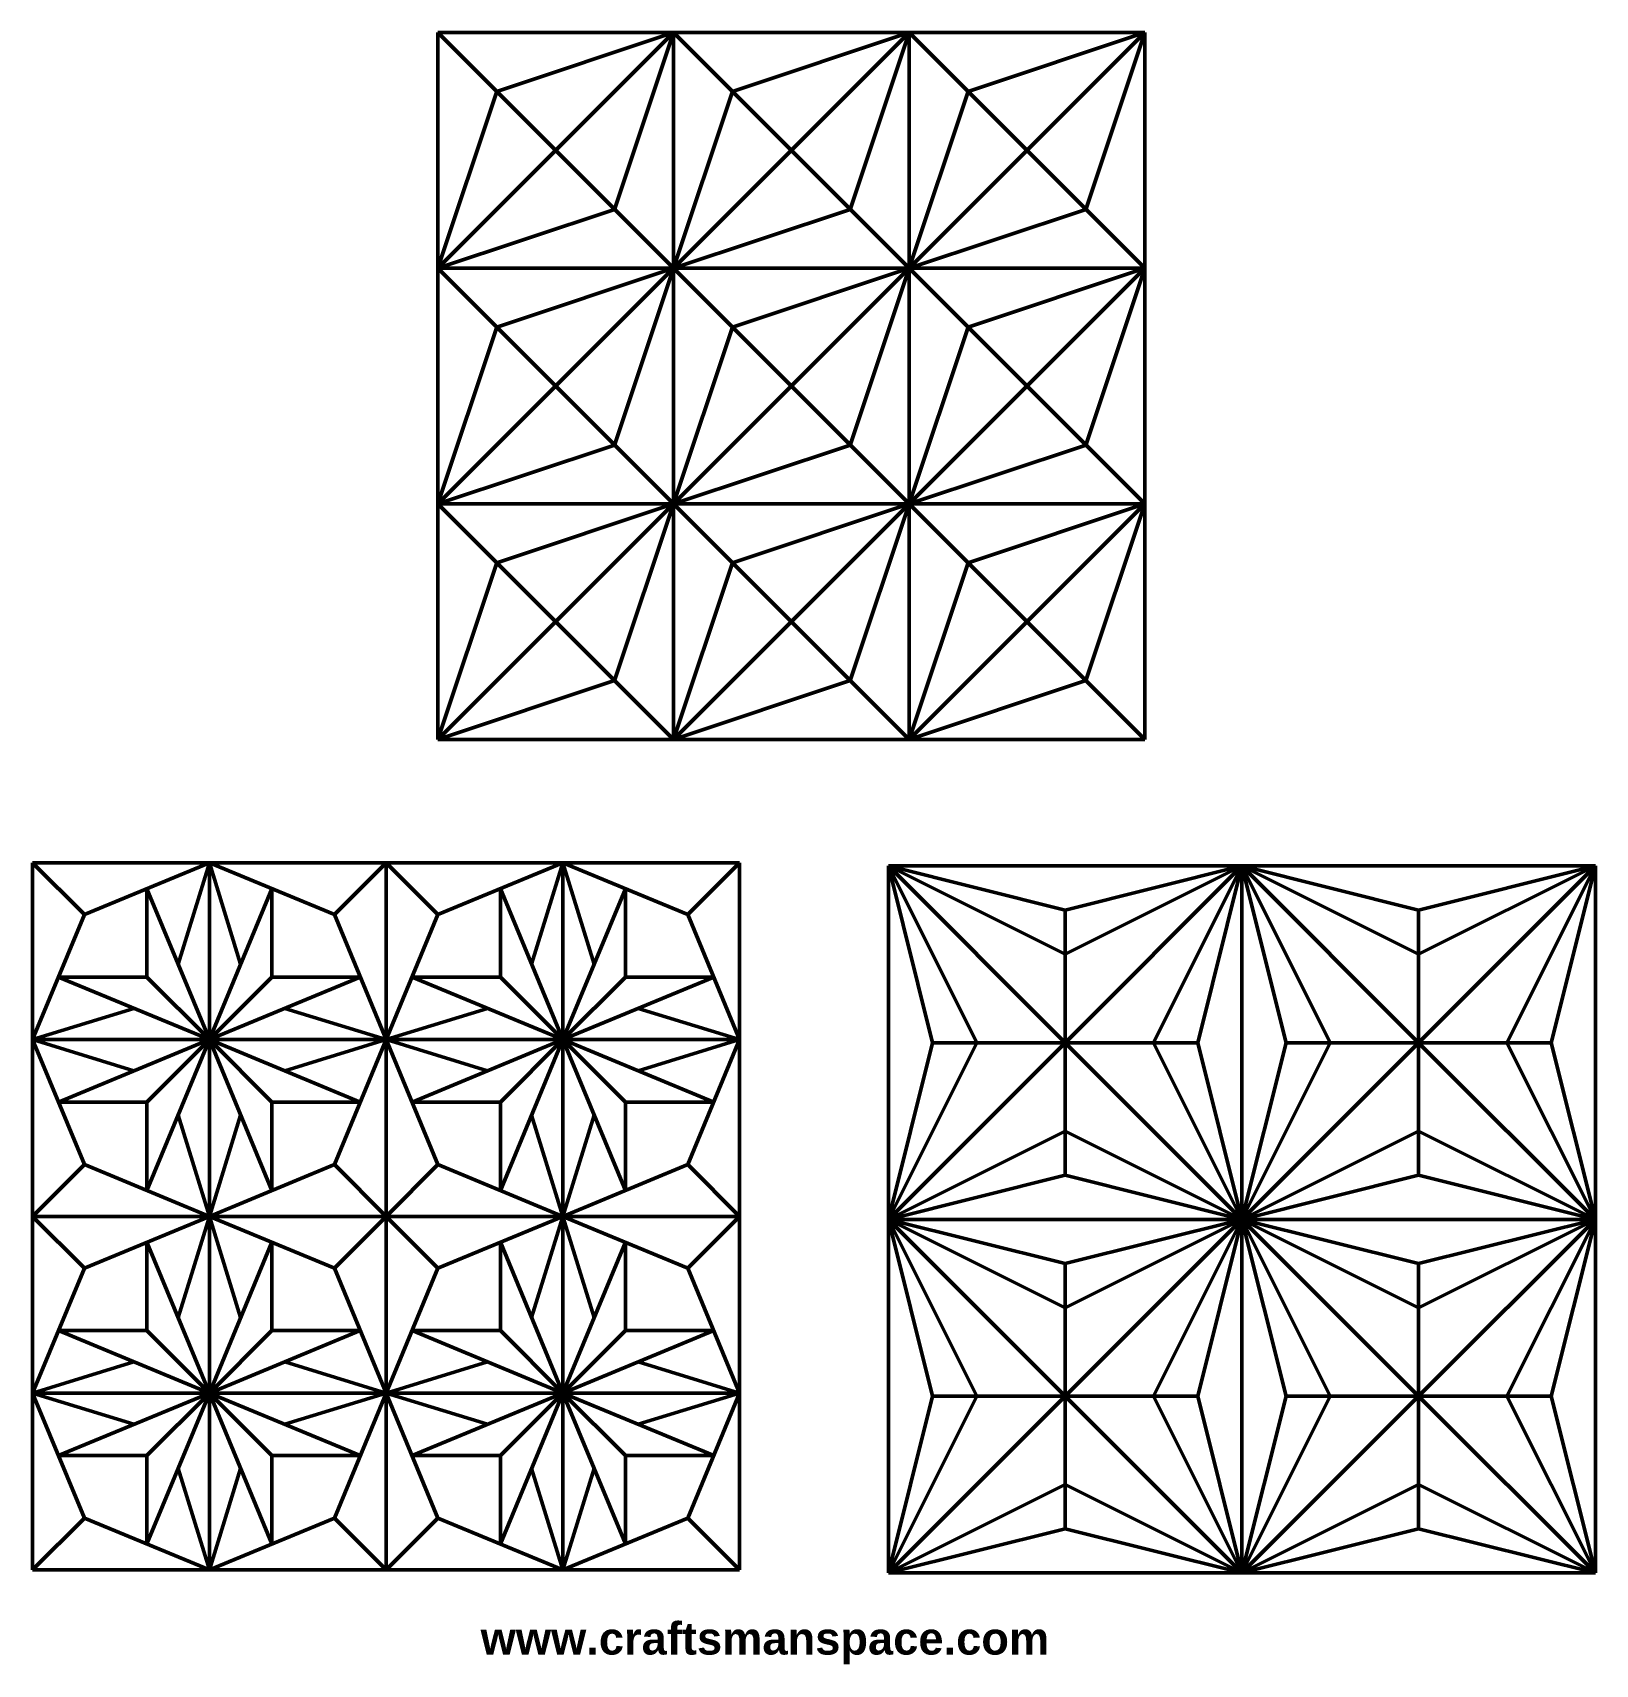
# Model space of a CAD drawing. Header units: millimetres. Extents: x -95 to 98, y -60 to 142.
import ezdxf

# ---------------------------------------------------------------- set-up
doc = ezdxf.new("R2010")
doc.units = ezdxf.units.MM
doc.header["$MEASUREMENT"] = 0
doc.layers.add('Default', color=7, linetype='Continuous')

msp = doc.modelspace()

# ---------------------------------------------------------------- linework, layer by layer
at = {"layer": 'Default', "lineweight": 50}
for points in [[(-44.6664, 54.5017), (-44.6664, 54.5017), (-44.6664, 141.7649), (-44.6664, 141.7649)], [(-44.6664, 141.7649), (-44.6664, 141.7649), (42.5969, 141.7649), (42.5969, 141.7649)], [(-44.6664, 54.5017), (-44.6664, 54.5017), (42.5969, 141.7649), (42.5969, 141.7649)], [(-44.6664, 141.7649), (-44.6664, 141.7649), (-30.1225, 127.2211), (-30.1225, 127.2211)], [(-15.5786, 141.7649), (-15.5786, 141.7649), (-44.6664, 112.6772), (-44.6664, 112.6772)], [(13.5092, 141.7649), (13.5092, 141.7649), (-44.6664, 83.5894), (-44.6664, 83.5894)], [(-15.5786, 141.7649), (-15.5786, 141.7649), (-37.3944, 134.493), (-37.3944, 134.493)], [(-15.5786, 141.7649), (-15.5786, 141.7649), (-22.8505, 119.9491), (-22.8505, 119.9491)], [(-15.5786, 141.7649), (-15.5786, 141.7649), (-15.5786, 54.5017), (-15.5786, 54.5017)], [(42.5969, 83.5894), (42.5969, 83.5894), (-15.5786, 141.7649), (-15.5786, 141.7649)], [(13.5092, 141.7649), (13.5092, 141.7649), (-8.3067, 134.493), (-8.3067, 134.493)], [(13.5092, 141.7649), (13.5092, 141.7649), (6.2372, 119.9491), (6.2372, 119.9491)], [(13.5092, 141.7649), (13.5092, 141.7649), (13.5092, 54.5017), (13.5092, 54.5017)], [(13.5092, 141.7649), (13.5092, 141.7649), (42.5969, 112.6772), (42.5969, 112.6772)], [(42.5969, 141.7649), (42.5969, 141.7649), (20.7811, 134.493), (20.7811, 134.493)], [(42.5969, 141.7649), (42.5969, 141.7649), (35.325, 119.9491), (35.325, 119.9491)], [(42.5969, 141.7649), (42.5969, 141.7649), (42.5969, 54.5017), (42.5969, 54.5017)], [(-37.3944, 134.493), (-37.3944, 134.493), (-44.6664, 112.6772), (-44.6664, 112.6772)], [(-8.3067, 134.493), (-8.3067, 134.493), (-15.5786, 112.6772), (-15.5786, 112.6772)], [(20.7811, 134.493), (20.7811, 134.493), (13.5092, 112.6772), (13.5092, 112.6772)], [(-30.1225, 127.2211), (-30.1225, 127.2211), (42.5969, 54.5017), (42.5969, 54.5017)], [(-22.8505, 119.9491), (-22.8505, 119.9491), (-44.6664, 112.6772), (-44.6664, 112.6772)], [(6.2372, 119.9491), (6.2372, 119.9491), (-15.5786, 112.6772), (-15.5786, 112.6772)], [(35.325, 119.9491), (35.325, 119.9491), (13.5092, 112.6772), (13.5092, 112.6772)], [(-44.6664, 112.6772), (-44.6664, 112.6772), (42.5969, 112.6772), (42.5969, 112.6772)], [(-44.6664, 112.6772), (-44.6664, 112.6772), (13.5092, 54.5017), (13.5092, 54.5017)], [(-15.5786, 112.6772), (-15.5786, 112.6772), (-37.3944, 105.4052), (-37.3944, 105.4052)], [(-15.5786, 112.6772), (-15.5786, 112.6772), (-22.8505, 90.8614), (-22.8505, 90.8614)], [(42.5969, 112.6772), (42.5969, 112.6772), (-15.5786, 54.5017), (-15.5786, 54.5017)], [(13.5092, 112.6772), (13.5092, 112.6772), (-8.3067, 105.4052), (-8.3067, 105.4052)], [(13.5092, 112.6772), (13.5092, 112.6772), (6.2372, 90.8614), (6.2372, 90.8614)], [(42.5969, 112.6772), (42.5969, 112.6772), (20.7811, 105.4052), (20.7811, 105.4052)], [(42.5969, 112.6772), (42.5969, 112.6772), (35.325, 90.8614), (35.325, 90.8614)], [(-37.3944, 105.4052), (-37.3944, 105.4052), (-44.6664, 83.5894), (-44.6664, 83.5894)], [(-8.3067, 105.4052), (-8.3067, 105.4052), (-15.5786, 83.5894), (-15.5786, 83.5894)], [(20.7811, 105.4052), (20.7811, 105.4052), (13.5092, 83.5894), (13.5092, 83.5894)], [(-22.8505, 90.8614), (-22.8505, 90.8614), (-44.6664, 83.5894), (-44.6664, 83.5894)], [(6.2372, 90.8614), (6.2372, 90.8614), (-15.5786, 83.5894), (-15.5786, 83.5894)], [(35.325, 90.8614), (35.325, 90.8614), (13.5092, 83.5894), (13.5092, 83.5894)], [(-44.6664, 83.5894), (-44.6664, 83.5894), (42.5969, 83.5894), (42.5969, 83.5894)], [(-15.5786, 54.5017), (-15.5786, 54.5017), (-44.6664, 83.5894), (-44.6664, 83.5894)], [(-15.5786, 83.5894), (-15.5786, 83.5894), (-37.3944, 76.3175), (-37.3944, 76.3175)], [(-15.5786, 83.5894), (-15.5786, 83.5894), (-22.8505, 61.7736), (-22.8505, 61.7736)], [(13.5092, 83.5894), (13.5092, 83.5894), (-8.3067, 76.3175), (-8.3067, 76.3175)], [(13.5092, 83.5894), (13.5092, 83.5894), (6.2372, 61.7736), (6.2372, 61.7736)], [(13.5092, 54.5017), (13.5092, 54.5017), (42.5969, 83.5894), (42.5969, 83.5894)], [(42.5969, 83.5894), (42.5969, 83.5894), (20.7811, 76.3175), (20.7811, 76.3175)], [(42.5969, 83.5894), (42.5969, 83.5894), (35.325, 61.7736), (35.325, 61.7736)], [(-37.3944, 76.3175), (-37.3944, 76.3175), (-44.6664, 54.5017), (-44.6664, 54.5017)], [(-8.3067, 76.3175), (-8.3067, 76.3175), (-15.5786, 54.5017), (-15.5786, 54.5017)], [(20.7811, 76.3175), (20.7811, 76.3175), (13.5092, 54.5017), (13.5092, 54.5017)], [(-22.8505, 61.7736), (-22.8505, 61.7736), (-44.6664, 54.5017), (-44.6664, 54.5017)], [(6.2372, 61.7736), (6.2372, 61.7736), (-15.5786, 54.5017), (-15.5786, 54.5017)], [(35.325, 61.7736), (35.325, 61.7736), (13.5092, 54.5017), (13.5092, 54.5017)], [(42.5969, 54.5017), (42.5969, 54.5017), (-44.6664, 54.5017), (-44.6664, 54.5017)], [(42.5969, 54.5017), (42.5969, 54.5017), (-44.6664, 54.5017), (-44.6664, 54.5017)], [(-72.8768, 39.281), (-72.8768, 39.281), (-94.6926, 39.281), (-94.6926, 39.281)], [(-94.6926, 17.4651), (-94.6926, 17.4651), (-94.6926, 39.281), (-94.6926, 39.281)], [(-88.3029, 32.8913), (-88.3029, 32.8913), (-94.6926, 39.281), (-94.6926, 39.281)], [(-72.8768, 39.281), (-72.8768, 39.281), (-88.3029, 32.8913), (-88.3029, 32.8913)], [(-72.8768, 39.281), (-72.8768, 39.281), (-76.7333, 26.7757), (-76.7333, 26.7757)], [(-72.8768, 39.281), (-72.8768, 39.281), (-51.061, 39.281), (-51.061, 39.281)], [(-72.8768, 17.4651), (-72.8768, 17.4651), (-72.8768, 39.281), (-72.8768, 39.281)], [(-72.8768, 39.281), (-72.8768, 39.281), (-69.0202, 26.7757), (-69.0202, 26.7757)], [(-72.8768, 39.281), (-72.8768, 39.281), (-57.4507, 32.8913), (-57.4507, 32.8913)], [(-57.4507, 32.8913), (-57.4507, 32.8913), (-51.061, 39.281), (-51.061, 39.281)], [(-29.2451, 39.281), (-29.2451, 39.281), (-51.061, 39.281), (-51.061, 39.281)], [(-51.061, 17.4651), (-51.061, 17.4651), (-51.061, 39.281), (-51.061, 39.281)], [(-44.6713, 32.8913), (-44.6713, 32.8913), (-51.061, 39.281), (-51.061, 39.281)], [(-29.2451, 39.281), (-29.2451, 39.281), (-44.6713, 32.8913), (-44.6713, 32.8913)], [(-29.2451, 39.281), (-29.2451, 39.281), (-33.1017, 26.7757), (-33.1017, 26.7757)], [(-29.2451, 17.4651), (-29.2451, 17.4651), (-29.2451, 39.281), (-29.2451, 39.281)], [(-29.2451, 39.281), (-29.2451, 39.281), (-7.4293, 39.281), (-7.4293, 39.281)], [(-29.2451, 39.281), (-29.2451, 39.281), (-25.3886, 26.7757), (-25.3886, 26.7757)], [(-29.2451, 39.281), (-29.2451, 39.281), (-13.819, 32.8913), (-13.819, 32.8913)], [(-13.819, 32.8913), (-13.819, 32.8913), (-7.4293, 39.281), (-7.4293, 39.281)], [(-7.4293, 17.4651), (-7.4293, 17.4651), (-7.4293, 39.281), (-7.4293, 39.281)], [(32.753, 17.0852), (32.753, 17.0852), (10.9372, 38.901), (10.9372, 38.901)], [(10.9372, 38.901), (10.9372, 38.901), (32.753, 27.9931), (32.753, 27.9931)], [(10.9372, 38.901), (10.9372, 38.901), (21.8451, 17.0852), (21.8451, 17.0852)], [(10.9372, 38.901), (10.9372, 38.901), (16.3911, 17.0852), (16.3911, 17.0852)], [(10.9372, 38.901), (10.9372, 38.901), (32.753, 33.447), (32.753, 33.447)], [(10.9372, 38.901), (10.9372, 38.901), (98.2005, 38.901), (98.2005, 38.901)], [(10.9372, -48.3623), (10.9372, -48.3623), (10.9372, 38.901), (10.9372, 38.901)], [(32.753, 17.0852), (32.753, 17.0852), (54.5688, 38.901), (54.5688, 38.901)], [(54.5688, 38.901), (54.5688, 38.901), (32.753, 27.9931), (32.753, 27.9931)], [(54.5688, 38.901), (54.5688, 38.901), (32.753, 33.447), (32.753, 33.447)], [(54.5688, 38.901), (54.5688, 38.901), (43.6609, 17.0852), (43.6609, 17.0852)], [(54.5688, 38.901), (54.5688, 38.901), (49.1149, 17.0852), (49.1149, 17.0852)], [(76.3846, 17.0852), (76.3846, 17.0852), (54.5688, 38.901), (54.5688, 38.901)], [(54.5688, 38.901), (54.5688, 38.901), (76.3846, 27.9931), (76.3846, 27.9931)], [(54.5688, 38.901), (54.5688, 38.901), (65.4767, 17.0852), (65.4767, 17.0852)], [(54.5688, 38.901), (54.5688, 38.901), (60.0228, 17.0852), (60.0228, 17.0852)], [(54.5688, 38.901), (54.5688, 38.901), (76.3846, 33.447), (76.3846, 33.447)], [(54.5688, 38.901), (54.5688, 38.901), (54.5688, -48.3623), (54.5688, -48.3623)], [(76.3846, 17.0852), (76.3846, 17.0852), (98.2005, 38.901), (98.2005, 38.901)], [(98.2005, 38.901), (98.2005, 38.901), (76.3846, 27.9931), (76.3846, 27.9931)], [(98.2005, 38.901), (98.2005, 38.901), (76.3846, 33.447), (76.3846, 33.447)], [(98.2005, 38.901), (98.2005, 38.901), (87.2925, 17.0852), (87.2925, 17.0852)], [(98.2005, 38.901), (98.2005, 38.901), (92.7465, 17.0852), (92.7465, 17.0852)], [(98.2005, 38.901), (98.2005, 38.901), (98.2005, -48.3623), (98.2005, -48.3623)], [(-80.5899, 36.0862), (-80.5899, 36.0862), (-72.8768, 17.4651), (-72.8768, 17.4651)], [(-80.5899, 36.0862), (-80.5899, 36.0862), (-80.5899, 25.1782), (-80.5899, 25.1782)], [(-65.1638, 36.0862), (-65.1638, 36.0862), (-72.8768, 17.4651), (-72.8768, 17.4651)], [(-65.1638, 36.0862), (-65.1638, 36.0862), (-65.1638, 25.1782), (-65.1638, 25.1782)], [(-36.9583, 36.0862), (-36.9583, 36.0862), (-29.2451, 17.4651), (-29.2451, 17.4651)], [(-36.9583, 36.0862), (-36.9583, 36.0862), (-36.9583, 25.1782), (-36.9583, 25.1782)], [(-21.5321, 36.0862), (-21.5321, 36.0862), (-29.2451, 17.4651), (-29.2451, 17.4651)], [(-21.5321, 36.0862), (-21.5321, 36.0862), (-21.5321, 25.1782), (-21.5321, 25.1782)], [(-88.3029, 32.8913), (-88.3029, 32.8913), (-94.6926, 17.4651), (-94.6926, 17.4651)], [(-57.4507, 32.8913), (-57.4507, 32.8913), (-51.061, 17.4651), (-51.061, 17.4651)], [(-44.6713, 32.8913), (-44.6713, 32.8913), (-51.061, 17.4651), (-51.061, 17.4651)], [(-13.819, 32.8913), (-13.819, 32.8913), (-7.4293, 17.4651), (-7.4293, 17.4651)], [(32.753, 33.447), (32.753, 33.447), (32.753, 27.9931), (32.753, 27.9931)], [(76.3846, 33.447), (76.3846, 33.447), (76.3846, 27.9931), (76.3846, 27.9931)], [(32.753, 27.9931), (32.753, 27.9931), (32.753, 17.0852), (32.753, 17.0852)], [(76.3846, 27.9931), (76.3846, 27.9931), (76.3846, 17.0852), (76.3846, 17.0852)], [(-91.4978, 25.1782), (-91.4978, 25.1782), (-72.8768, 17.4651), (-72.8768, 17.4651)], [(-80.5899, 25.1782), (-80.5899, 25.1782), (-91.4978, 25.1782), (-91.4978, 25.1782)], [(-72.8768, 17.4651), (-72.8768, 17.4651), (-80.5899, 25.1782), (-80.5899, 25.1782)], [(-72.8768, 17.4651), (-72.8768, 17.4651), (-65.1638, 25.1782), (-65.1638, 25.1782)], [(-54.2559, 25.1782), (-54.2559, 25.1782), (-72.8768, 17.4651), (-72.8768, 17.4651)], [(-65.1638, 25.1782), (-65.1638, 25.1782), (-54.2559, 25.1782), (-54.2559, 25.1782)], [(-47.8662, 25.1782), (-47.8662, 25.1782), (-29.2451, 17.4651), (-29.2451, 17.4651)], [(-36.9583, 25.1782), (-36.9583, 25.1782), (-47.8662, 25.1782), (-47.8662, 25.1782)], [(-29.2451, 17.4651), (-29.2451, 17.4651), (-36.9583, 25.1782), (-36.9583, 25.1782)], [(-29.2451, 17.4651), (-29.2451, 17.4651), (-21.5321, 25.1782), (-21.5321, 25.1782)], [(-10.6242, 25.1782), (-10.6242, 25.1782), (-29.2451, 17.4651), (-29.2451, 17.4651)], [(-21.5321, 25.1782), (-21.5321, 25.1782), (-10.6242, 25.1782), (-10.6242, 25.1782)], [(-94.6926, 17.4651), (-94.6926, 17.4651), (-82.1873, 21.3217), (-82.1873, 21.3217)], [(-51.061, 17.4651), (-51.061, 17.4651), (-63.5663, 21.3217), (-63.5663, 21.3217)], [(-51.061, 17.4651), (-51.061, 17.4651), (-38.5557, 21.3217), (-38.5557, 21.3217)], [(-7.4293, 17.4651), (-7.4293, 17.4651), (-19.9346, 21.3217), (-19.9346, 21.3217)], [(-94.6926, 17.4651), (-94.6926, 17.4651), (-94.6926, -4.3507), (-94.6926, -4.3507)], [(-94.6926, 17.4651), (-94.6926, 17.4651), (-82.1873, 13.6087), (-82.1873, 13.6087)], [(-72.8768, 17.4651), (-72.8768, 17.4651), (-94.6926, 17.4651), (-94.6926, 17.4651)], [(-88.3029, 2.039), (-88.3029, 2.039), (-94.6926, 17.4651), (-94.6926, 17.4651)], [(-91.4978, 9.7521), (-91.4978, 9.7521), (-72.8768, 17.4651), (-72.8768, 17.4651)], [(-72.8768, 17.4651), (-72.8768, 17.4651), (-80.5899, 9.7521), (-80.5899, 9.7521)], [(-80.5899, -1.1558), (-80.5899, -1.1558), (-72.8768, 17.4651), (-72.8768, 17.4651)], [(-72.8768, 17.4651), (-72.8768, 17.4651), (-65.1638, 9.7521), (-65.1638, 9.7521)], [(-72.8768, 17.4651), (-72.8768, 17.4651), (-72.8768, -4.3507), (-72.8768, -4.3507)], [(-54.2559, 9.7521), (-54.2559, 9.7521), (-72.8768, 17.4651), (-72.8768, 17.4651)], [(-65.1638, -1.1558), (-65.1638, -1.1558), (-72.8768, 17.4651), (-72.8768, 17.4651)], [(-72.8768, 17.4651), (-72.8768, 17.4651), (-51.061, 17.4651), (-51.061, 17.4651)], [(-51.061, 17.4651), (-51.061, 17.4651), (-63.5663, 13.6087), (-63.5663, 13.6087)], [(-57.4507, 2.039), (-57.4507, 2.039), (-51.061, 17.4651), (-51.061, 17.4651)], [(-51.061, 17.4651), (-51.061, 17.4651), (-51.061, -4.3507), (-51.061, -4.3507)], [(-51.061, 17.4651), (-51.061, 17.4651), (-38.5557, 13.6087), (-38.5557, 13.6087)], [(-29.2451, 17.4651), (-29.2451, 17.4651), (-51.061, 17.4651), (-51.061, 17.4651)], [(-44.6713, 2.039), (-44.6713, 2.039), (-51.061, 17.4651), (-51.061, 17.4651)], [(-47.8662, 9.7521), (-47.8662, 9.7521), (-29.2451, 17.4651), (-29.2451, 17.4651)], [(-29.2451, 17.4651), (-29.2451, 17.4651), (-36.9583, 9.7521), (-36.9583, 9.7521)], [(-36.9583, -1.1558), (-36.9583, -1.1558), (-29.2451, 17.4651), (-29.2451, 17.4651)], [(-29.2451, 17.4651), (-29.2451, 17.4651), (-29.2451, -4.3507), (-29.2451, -4.3507)], [(-29.2451, 17.4651), (-29.2451, 17.4651), (-21.5321, 9.7521), (-21.5321, 9.7521)], [(-10.6242, 9.7521), (-10.6242, 9.7521), (-29.2451, 17.4651), (-29.2451, 17.4651)], [(-21.5321, -1.1558), (-21.5321, -1.1558), (-29.2451, 17.4651), (-29.2451, 17.4651)], [(-29.2451, 17.4651), (-29.2451, 17.4651), (-7.4293, 17.4651), (-7.4293, 17.4651)], [(-7.4293, 17.4651), (-7.4293, 17.4651), (-19.9346, 13.6087), (-19.9346, 13.6087)], [(-13.819, 2.039), (-13.819, 2.039), (-7.4293, 17.4651), (-7.4293, 17.4651)], [(-7.4293, 17.4651), (-7.4293, 17.4651), (-7.4293, -4.3507), (-7.4293, -4.3507)], [(32.753, 17.0852), (32.753, 17.0852), (10.9372, -4.7307), (10.9372, -4.7307)], [(10.9372, -4.7307), (10.9372, -4.7307), (21.8451, 17.0852), (21.8451, 17.0852)], [(10.9372, -4.7307), (10.9372, -4.7307), (16.3911, 17.0852), (16.3911, 17.0852)], [(16.3911, 17.0852), (16.3911, 17.0852), (21.8451, 17.0852), (21.8451, 17.0852)], [(21.8451, 17.0852), (21.8451, 17.0852), (32.753, 17.0852), (32.753, 17.0852)], [(43.6609, 17.0852), (43.6609, 17.0852), (32.753, 17.0852), (32.753, 17.0852)], [(32.753, 6.1773), (32.753, 6.1773), (32.753, 17.0852), (32.753, 17.0852)], [(32.753, 17.0852), (32.753, 17.0852), (54.5688, -4.7307), (54.5688, -4.7307)], [(49.1149, 17.0852), (49.1149, 17.0852), (43.6609, 17.0852), (43.6609, 17.0852)], [(54.5688, -4.7307), (54.5688, -4.7307), (43.6609, 17.0852), (43.6609, 17.0852)], [(54.5688, -4.7307), (54.5688, -4.7307), (49.1149, 17.0852), (49.1149, 17.0852)], [(76.3846, 17.0852), (76.3846, 17.0852), (54.5688, -4.7307), (54.5688, -4.7307)], [(54.5688, -4.7307), (54.5688, -4.7307), (65.4767, 17.0852), (65.4767, 17.0852)], [(54.5688, -4.7307), (54.5688, -4.7307), (60.0228, 17.0852), (60.0228, 17.0852)], [(60.0228, 17.0852), (60.0228, 17.0852), (65.4767, 17.0852), (65.4767, 17.0852)], [(65.4767, 17.0852), (65.4767, 17.0852), (76.3846, 17.0852), (76.3846, 17.0852)], [(87.2925, 17.0852), (87.2925, 17.0852), (76.3846, 17.0852), (76.3846, 17.0852)], [(76.3846, 17.0852), (76.3846, 17.0852), (98.2005, -4.7307), (98.2005, -4.7307)], [(76.3846, 6.1773), (76.3846, 6.1773), (76.3846, 17.0852), (76.3846, 17.0852)], [(92.7465, 17.0852), (92.7465, 17.0852), (87.2925, 17.0852), (87.2925, 17.0852)], [(98.2005, -4.7307), (98.2005, -4.7307), (87.2925, 17.0852), (87.2925, 17.0852)], [(98.2005, -4.7307), (98.2005, -4.7307), (92.7465, 17.0852), (92.7465, 17.0852)], [(-80.5899, 9.7521), (-80.5899, 9.7521), (-91.4978, 9.7521), (-91.4978, 9.7521)], [(-80.5899, -1.1558), (-80.5899, -1.1558), (-80.5899, 9.7521), (-80.5899, 9.7521)], [(-72.8768, -4.3507), (-72.8768, -4.3507), (-76.7333, 8.1547), (-76.7333, 8.1547)], [(-72.8768, -4.3507), (-72.8768, -4.3507), (-69.0202, 8.1547), (-69.0202, 8.1547)], [(-65.1638, -1.1558), (-65.1638, -1.1558), (-65.1638, 9.7521), (-65.1638, 9.7521)], [(-65.1638, 9.7521), (-65.1638, 9.7521), (-54.2559, 9.7521), (-54.2559, 9.7521)], [(-36.9583, 9.7521), (-36.9583, 9.7521), (-47.8662, 9.7521), (-47.8662, 9.7521)], [(-36.9583, -1.1558), (-36.9583, -1.1558), (-36.9583, 9.7521), (-36.9583, 9.7521)], [(-29.2451, -4.3507), (-29.2451, -4.3507), (-33.1017, 8.1547), (-33.1017, 8.1547)], [(-29.2451, -4.3507), (-29.2451, -4.3507), (-25.3886, 8.1547), (-25.3886, 8.1547)], [(-21.5321, -1.1558), (-21.5321, -1.1558), (-21.5321, 9.7521), (-21.5321, 9.7521)], [(-21.5321, 9.7521), (-21.5321, 9.7521), (-10.6242, 9.7521), (-10.6242, 9.7521)], [(10.9372, -4.7307), (10.9372, -4.7307), (32.753, 6.1773), (32.753, 6.1773)], [(32.753, 0.7233), (32.753, 0.7233), (32.753, 6.1773), (32.753, 6.1773)], [(54.5688, -4.7307), (54.5688, -4.7307), (32.753, 6.1773), (32.753, 6.1773)], [(54.5688, -4.7307), (54.5688, -4.7307), (76.3846, 6.1773), (76.3846, 6.1773)], [(76.3846, 0.7233), (76.3846, 0.7233), (76.3846, 6.1773), (76.3846, 6.1773)], [(98.2005, -4.7307), (98.2005, -4.7307), (76.3846, 6.1773), (76.3846, 6.1773)], [(-88.3029, 2.039), (-88.3029, 2.039), (-94.6926, -4.3507), (-94.6926, -4.3507)], [(-72.8768, -4.3507), (-72.8768, -4.3507), (-88.3029, 2.039), (-88.3029, 2.039)], [(-72.8768, -4.3507), (-72.8768, -4.3507), (-57.4507, 2.039), (-57.4507, 2.039)], [(-57.4507, 2.039), (-57.4507, 2.039), (-51.061, -4.3507), (-51.061, -4.3507)], [(-44.6713, 2.039), (-44.6713, 2.039), (-51.061, -4.3507), (-51.061, -4.3507)], [(-29.2451, -4.3507), (-29.2451, -4.3507), (-44.6713, 2.039), (-44.6713, 2.039)], [(-29.2451, -4.3507), (-29.2451, -4.3507), (-13.819, 2.039), (-13.819, 2.039)], [(-13.819, 2.039), (-13.819, 2.039), (-7.4293, -4.3507), (-7.4293, -4.3507)], [(10.9372, -4.7307), (10.9372, -4.7307), (32.753, 0.7233), (32.753, 0.7233)], [(54.5688, -4.7307), (54.5688, -4.7307), (32.753, 0.7233), (32.753, 0.7233)], [(54.5688, -4.7307), (54.5688, -4.7307), (76.3846, 0.7233), (76.3846, 0.7233)], [(98.2005, -4.7307), (98.2005, -4.7307), (76.3846, 0.7233), (76.3846, 0.7233)], [(-72.8768, -4.3507), (-72.8768, -4.3507), (-94.6926, -4.3507), (-94.6926, -4.3507)], [(-94.6926, -26.1665), (-94.6926, -26.1665), (-94.6926, -4.3507), (-94.6926, -4.3507)], [(-88.3029, -10.7404), (-88.3029, -10.7404), (-94.6926, -4.3507), (-94.6926, -4.3507)], [(-72.8768, -4.3507), (-72.8768, -4.3507), (-88.3029, -10.7404), (-88.3029, -10.7404)], [(-72.8768, -4.3507), (-72.8768, -4.3507), (-76.7333, -16.856), (-76.7333, -16.856)], [(-72.8768, -4.3507), (-72.8768, -4.3507), (-51.061, -4.3507), (-51.061, -4.3507)], [(-72.8768, -26.1665), (-72.8768, -26.1665), (-72.8768, -4.3507), (-72.8768, -4.3507)], [(-72.8768, -4.3507), (-72.8768, -4.3507), (-69.0202, -16.856), (-69.0202, -16.856)], [(-72.8768, -4.3507), (-72.8768, -4.3507), (-57.4507, -10.7404), (-57.4507, -10.7404)], [(-57.4507, -10.7404), (-57.4507, -10.7404), (-51.061, -4.3507), (-51.061, -4.3507)], [(-29.2451, -4.3507), (-29.2451, -4.3507), (-51.061, -4.3507), (-51.061, -4.3507)], [(-51.061, -26.1665), (-51.061, -26.1665), (-51.061, -4.3507), (-51.061, -4.3507)], [(-44.6713, -10.7404), (-44.6713, -10.7404), (-51.061, -4.3507), (-51.061, -4.3507)], [(-29.2451, -4.3507), (-29.2451, -4.3507), (-44.6713, -10.7404), (-44.6713, -10.7404)], [(-29.2451, -4.3507), (-29.2451, -4.3507), (-33.1017, -16.856), (-33.1017, -16.856)], [(-29.2451, -4.3507), (-29.2451, -4.3507), (-7.4293, -4.3507), (-7.4293, -4.3507)], [(-29.2451, -26.1665), (-29.2451, -26.1665), (-29.2451, -4.3507), (-29.2451, -4.3507)], [(-29.2451, -4.3507), (-29.2451, -4.3507), (-25.3886, -16.856), (-25.3886, -16.856)], [(-29.2451, -4.3507), (-29.2451, -4.3507), (-13.819, -10.7404), (-13.819, -10.7404)], [(-13.819, -10.7404), (-13.819, -10.7404), (-7.4293, -4.3507), (-7.4293, -4.3507)], [(-7.4293, -26.1665), (-7.4293, -26.1665), (-7.4293, -4.3507), (-7.4293, -4.3507)], [(32.753, -26.5465), (32.753, -26.5465), (10.9372, -4.7307), (10.9372, -4.7307)], [(10.9372, -4.7307), (10.9372, -4.7307), (32.753, -15.6386), (32.753, -15.6386)], [(10.9372, -4.7307), (10.9372, -4.7307), (21.8451, -26.5465), (21.8451, -26.5465)], [(10.9372, -4.7307), (10.9372, -4.7307), (16.3911, -26.5465), (16.3911, -26.5465)], [(10.9372, -4.7307), (10.9372, -4.7307), (32.753, -10.1846), (32.753, -10.1846)], [(98.2005, -4.7307), (98.2005, -4.7307), (10.9372, -4.7307), (10.9372, -4.7307)], [(32.753, -26.5465), (32.753, -26.5465), (54.5688, -4.7307), (54.5688, -4.7307)], [(54.5688, -4.7307), (54.5688, -4.7307), (32.753, -15.6386), (32.753, -15.6386)], [(54.5688, -4.7307), (54.5688, -4.7307), (32.753, -10.1846), (32.753, -10.1846)], [(54.5688, -4.7307), (54.5688, -4.7307), (43.6609, -26.5465), (43.6609, -26.5465)], [(54.5688, -4.7307), (54.5688, -4.7307), (49.1149, -26.5465), (49.1149, -26.5465)], [(76.3846, -26.5465), (76.3846, -26.5465), (54.5688, -4.7307), (54.5688, -4.7307)], [(54.5688, -4.7307), (54.5688, -4.7307), (76.3846, -15.6386), (76.3846, -15.6386)], [(54.5688, -4.7307), (54.5688, -4.7307), (65.4767, -26.5465), (65.4767, -26.5465)], [(54.5688, -4.7307), (54.5688, -4.7307), (60.0228, -26.5465), (60.0228, -26.5465)], [(54.5688, -4.7307), (54.5688, -4.7307), (76.3846, -10.1846), (76.3846, -10.1846)], [(76.3846, -26.5465), (76.3846, -26.5465), (98.2005, -4.7307), (98.2005, -4.7307)], [(98.2005, -4.7307), (98.2005, -4.7307), (76.3846, -15.6386), (76.3846, -15.6386)], [(98.2005, -4.7307), (98.2005, -4.7307), (76.3846, -10.1846), (76.3846, -10.1846)], [(98.2005, -4.7307), (98.2005, -4.7307), (87.2925, -26.5465), (87.2925, -26.5465)], [(98.2005, -4.7307), (98.2005, -4.7307), (92.7465, -26.5465), (92.7465, -26.5465)], [(-80.5899, -7.5455), (-80.5899, -7.5455), (-72.8768, -26.1665), (-72.8768, -26.1665)], [(-80.5899, -7.5455), (-80.5899, -7.5455), (-80.5899, -18.4534), (-80.5899, -18.4534)], [(-65.1638, -7.5455), (-65.1638, -7.5455), (-72.8768, -26.1665), (-72.8768, -26.1665)], [(-65.1638, -7.5455), (-65.1638, -7.5455), (-65.1638, -18.4534), (-65.1638, -18.4534)], [(-36.9583, -7.5455), (-36.9583, -7.5455), (-29.2451, -26.1665), (-29.2451, -26.1665)], [(-36.9583, -7.5455), (-36.9583, -7.5455), (-36.9583, -18.4534), (-36.9583, -18.4534)], [(-21.5321, -7.5455), (-21.5321, -7.5455), (-29.2451, -26.1665), (-29.2451, -26.1665)], [(-21.5321, -7.5455), (-21.5321, -7.5455), (-21.5321, -18.4534), (-21.5321, -18.4534)], [(-88.3029, -10.7404), (-88.3029, -10.7404), (-94.6926, -26.1665), (-94.6926, -26.1665)], [(-57.4507, -10.7404), (-57.4507, -10.7404), (-51.061, -26.1665), (-51.061, -26.1665)], [(-44.6713, -10.7404), (-44.6713, -10.7404), (-51.061, -26.1665), (-51.061, -26.1665)], [(-13.819, -10.7404), (-13.819, -10.7404), (-7.4293, -26.1665), (-7.4293, -26.1665)], [(32.753, -10.1846), (32.753, -10.1846), (32.753, -15.6386), (32.753, -15.6386)], [(76.3846, -10.1846), (76.3846, -10.1846), (76.3846, -15.6386), (76.3846, -15.6386)], [(32.753, -15.6386), (32.753, -15.6386), (32.753, -26.5465), (32.753, -26.5465)], [(76.3846, -15.6386), (76.3846, -15.6386), (76.3846, -26.5465), (76.3846, -26.5465)], [(-91.4978, -18.4534), (-91.4978, -18.4534), (-72.8768, -26.1665), (-72.8768, -26.1665)], [(-80.5899, -18.4534), (-80.5899, -18.4534), (-91.4978, -18.4534), (-91.4978, -18.4534)], [(-72.8768, -26.1665), (-72.8768, -26.1665), (-80.5899, -18.4534), (-80.5899, -18.4534)], [(-72.8768, -26.1665), (-72.8768, -26.1665), (-65.1638, -18.4534), (-65.1638, -18.4534)], [(-54.2559, -18.4534), (-54.2559, -18.4534), (-72.8768, -26.1665), (-72.8768, -26.1665)], [(-65.1638, -18.4534), (-65.1638, -18.4534), (-54.2559, -18.4534), (-54.2559, -18.4534)], [(-47.8662, -18.4534), (-47.8662, -18.4534), (-29.2451, -26.1665), (-29.2451, -26.1665)], [(-36.9583, -18.4534), (-36.9583, -18.4534), (-47.8662, -18.4534), (-47.8662, -18.4534)], [(-29.2451, -26.1665), (-29.2451, -26.1665), (-36.9583, -18.4534), (-36.9583, -18.4534)], [(-29.2451, -26.1665), (-29.2451, -26.1665), (-21.5321, -18.4534), (-21.5321, -18.4534)], [(-10.6242, -18.4534), (-10.6242, -18.4534), (-29.2451, -26.1665), (-29.2451, -26.1665)], [(-21.5321, -18.4534), (-21.5321, -18.4534), (-10.6242, -18.4534), (-10.6242, -18.4534)], [(-94.6926, -26.1665), (-94.6926, -26.1665), (-82.1873, -22.3099), (-82.1873, -22.3099)], [(-51.061, -26.1665), (-51.061, -26.1665), (-63.5663, -22.3099), (-63.5663, -22.3099)], [(-51.061, -26.1665), (-51.061, -26.1665), (-38.5557, -22.3099), (-38.5557, -22.3099)], [(-7.4293, -26.1665), (-7.4293, -26.1665), (-19.9346, -22.3099), (-19.9346, -22.3099)], [(-94.6926, -26.1665), (-94.6926, -26.1665), (-94.6926, -47.9823), (-94.6926, -47.9823)], [(-72.8768, -26.1665), (-72.8768, -26.1665), (-94.6926, -26.1665), (-94.6926, -26.1665)], [(-94.6926, -26.1665), (-94.6926, -26.1665), (-82.1873, -30.023), (-82.1873, -30.023)], [(-88.3029, -41.5926), (-88.3029, -41.5926), (-94.6926, -26.1665), (-94.6926, -26.1665)], [(-91.4978, -33.8795), (-91.4978, -33.8795), (-72.8768, -26.1665), (-72.8768, -26.1665)], [(-72.8768, -26.1665), (-72.8768, -26.1665), (-80.5899, -33.8795), (-80.5899, -33.8795)], [(-80.5899, -44.7874), (-80.5899, -44.7874), (-72.8768, -26.1665), (-72.8768, -26.1665)], [(-72.8768, -26.1665), (-72.8768, -26.1665), (-65.1638, -33.8795), (-65.1638, -33.8795)], [(-72.8768, -26.1665), (-72.8768, -26.1665), (-51.061, -26.1665), (-51.061, -26.1665)], [(-72.8768, -26.1665), (-72.8768, -26.1665), (-72.8768, -47.9823), (-72.8768, -47.9823)], [(-54.2559, -33.8795), (-54.2559, -33.8795), (-72.8768, -26.1665), (-72.8768, -26.1665)], [(-65.1638, -44.7874), (-65.1638, -44.7874), (-72.8768, -26.1665), (-72.8768, -26.1665)], [(-51.061, -26.1665), (-51.061, -26.1665), (-63.5663, -30.023), (-63.5663, -30.023)], [(-57.4507, -41.5926), (-57.4507, -41.5926), (-51.061, -26.1665), (-51.061, -26.1665)], [(-51.061, -26.1665), (-51.061, -26.1665), (-51.061, -47.9823), (-51.061, -47.9823)], [(-29.2451, -26.1665), (-29.2451, -26.1665), (-51.061, -26.1665), (-51.061, -26.1665)], [(-51.061, -26.1665), (-51.061, -26.1665), (-38.5557, -30.023), (-38.5557, -30.023)], [(-44.6713, -41.5926), (-44.6713, -41.5926), (-51.061, -26.1665), (-51.061, -26.1665)], [(-47.8662, -33.8795), (-47.8662, -33.8795), (-29.2451, -26.1665), (-29.2451, -26.1665)], [(-29.2451, -26.1665), (-29.2451, -26.1665), (-36.9583, -33.8795), (-36.9583, -33.8795)], [(-36.9583, -44.7874), (-36.9583, -44.7874), (-29.2451, -26.1665), (-29.2451, -26.1665)], [(-29.2451, -26.1665), (-29.2451, -26.1665), (-29.2451, -47.9823), (-29.2451, -47.9823)], [(-29.2451, -26.1665), (-29.2451, -26.1665), (-21.5321, -33.8795), (-21.5321, -33.8795)], [(-29.2451, -26.1665), (-29.2451, -26.1665), (-7.4293, -26.1665), (-7.4293, -26.1665)], [(-10.6242, -33.8795), (-10.6242, -33.8795), (-29.2451, -26.1665), (-29.2451, -26.1665)], [(-21.5321, -44.7874), (-21.5321, -44.7874), (-29.2451, -26.1665), (-29.2451, -26.1665)], [(-7.4293, -26.1665), (-7.4293, -26.1665), (-19.9346, -30.023), (-19.9346, -30.023)], [(-13.819, -41.5926), (-13.819, -41.5926), (-7.4293, -26.1665), (-7.4293, -26.1665)], [(-7.4293, -26.1665), (-7.4293, -26.1665), (-7.4293, -47.9823), (-7.4293, -47.9823)], [(32.753, -26.5465), (32.753, -26.5465), (10.9372, -48.3623), (10.9372, -48.3623)], [(10.9372, -48.3623), (10.9372, -48.3623), (21.8451, -26.5465), (21.8451, -26.5465)], [(10.9372, -48.3623), (10.9372, -48.3623), (16.3911, -26.5465), (16.3911, -26.5465)], [(16.3911, -26.5465), (16.3911, -26.5465), (21.8451, -26.5465), (21.8451, -26.5465)], [(21.8451, -26.5465), (21.8451, -26.5465), (32.753, -26.5465), (32.753, -26.5465)], [(32.753, -37.4544), (32.753, -37.4544), (32.753, -26.5465), (32.753, -26.5465)], [(32.753, -26.5465), (32.753, -26.5465), (54.5688, -48.3623), (54.5688, -48.3623)], [(43.6609, -26.5465), (43.6609, -26.5465), (32.753, -26.5465), (32.753, -26.5465)], [(49.1149, -26.5465), (49.1149, -26.5465), (43.6609, -26.5465), (43.6609, -26.5465)], [(54.5688, -48.3623), (54.5688, -48.3623), (43.6609, -26.5465), (43.6609, -26.5465)], [(54.5688, -48.3623), (54.5688, -48.3623), (49.1149, -26.5465), (49.1149, -26.5465)], [(76.3846, -26.5465), (76.3846, -26.5465), (54.5688, -48.3623), (54.5688, -48.3623)], [(54.5688, -48.3623), (54.5688, -48.3623), (65.4767, -26.5465), (65.4767, -26.5465)], [(54.5688, -48.3623), (54.5688, -48.3623), (60.0228, -26.5465), (60.0228, -26.5465)], [(60.0228, -26.5465), (60.0228, -26.5465), (65.4767, -26.5465), (65.4767, -26.5465)], [(65.4767, -26.5465), (65.4767, -26.5465), (76.3846, -26.5465), (76.3846, -26.5465)], [(76.3846, -26.5465), (76.3846, -26.5465), (98.2005, -48.3623), (98.2005, -48.3623)], [(76.3846, -37.4544), (76.3846, -37.4544), (76.3846, -26.5465), (76.3846, -26.5465)], [(87.2925, -26.5465), (87.2925, -26.5465), (76.3846, -26.5465), (76.3846, -26.5465)], [(92.7465, -26.5465), (92.7465, -26.5465), (87.2925, -26.5465), (87.2925, -26.5465)], [(98.2005, -48.3623), (98.2005, -48.3623), (87.2925, -26.5465), (87.2925, -26.5465)], [(98.2005, -48.3623), (98.2005, -48.3623), (92.7465, -26.5465), (92.7465, -26.5465)], [(-80.5899, -33.8795), (-80.5899, -33.8795), (-91.4978, -33.8795), (-91.4978, -33.8795)], [(-80.5899, -44.7874), (-80.5899, -44.7874), (-80.5899, -33.8795), (-80.5899, -33.8795)], [(-65.1638, -44.7874), (-65.1638, -44.7874), (-65.1638, -33.8795), (-65.1638, -33.8795)], [(-65.1638, -33.8795), (-65.1638, -33.8795), (-54.2559, -33.8795), (-54.2559, -33.8795)], [(-36.9583, -33.8795), (-36.9583, -33.8795), (-47.8662, -33.8795), (-47.8662, -33.8795)], [(-36.9583, -44.7874), (-36.9583, -44.7874), (-36.9583, -33.8795), (-36.9583, -33.8795)], [(-21.5321, -44.7874), (-21.5321, -44.7874), (-21.5321, -33.8795), (-21.5321, -33.8795)], [(-21.5321, -33.8795), (-21.5321, -33.8795), (-10.6242, -33.8795), (-10.6242, -33.8795)], [(-72.8768, -47.9823), (-72.8768, -47.9823), (-76.7333, -35.4769), (-76.7333, -35.4769)], [(-72.8768, -47.9823), (-72.8768, -47.9823), (-69.0202, -35.4769), (-69.0202, -35.4769)], [(-29.2451, -47.9823), (-29.2451, -47.9823), (-33.1017, -35.4769), (-33.1017, -35.4769)], [(-29.2451, -47.9823), (-29.2451, -47.9823), (-25.3886, -35.4769), (-25.3886, -35.4769)], [(10.9372, -48.3623), (10.9372, -48.3623), (32.753, -37.4544), (32.753, -37.4544)], [(32.753, -42.9083), (32.753, -42.9083), (32.753, -37.4544), (32.753, -37.4544)], [(54.5688, -48.3623), (54.5688, -48.3623), (32.753, -37.4544), (32.753, -37.4544)], [(54.5688, -48.3623), (54.5688, -48.3623), (76.3846, -37.4544), (76.3846, -37.4544)], [(76.3846, -42.9083), (76.3846, -42.9083), (76.3846, -37.4544), (76.3846, -37.4544)], [(98.2005, -48.3623), (98.2005, -48.3623), (76.3846, -37.4544), (76.3846, -37.4544)], [(-88.3029, -41.5926), (-88.3029, -41.5926), (-94.6926, -47.9823), (-94.6926, -47.9823)], [(-72.8768, -47.9823), (-72.8768, -47.9823), (-88.3029, -41.5926), (-88.3029, -41.5926)], [(-72.8768, -47.9823), (-72.8768, -47.9823), (-57.4507, -41.5926), (-57.4507, -41.5926)], [(-57.4507, -41.5926), (-57.4507, -41.5926), (-51.061, -47.9823), (-51.061, -47.9823)], [(-44.6713, -41.5926), (-44.6713, -41.5926), (-51.061, -47.9823), (-51.061, -47.9823)], [(-29.2451, -47.9823), (-29.2451, -47.9823), (-44.6713, -41.5926), (-44.6713, -41.5926)], [(-29.2451, -47.9823), (-29.2451, -47.9823), (-13.819, -41.5926), (-13.819, -41.5926)], [(-13.819, -41.5926), (-13.819, -41.5926), (-7.4293, -47.9823), (-7.4293, -47.9823)], [(10.9372, -48.3623), (10.9372, -48.3623), (32.753, -42.9083), (32.753, -42.9083)], [(54.5688, -48.3623), (54.5688, -48.3623), (32.753, -42.9083), (32.753, -42.9083)], [(54.5688, -48.3623), (54.5688, -48.3623), (76.3846, -42.9083), (76.3846, -42.9083)], [(98.2005, -48.3623), (98.2005, -48.3623), (76.3846, -42.9083), (76.3846, -42.9083)], [(-72.8768, -47.9823), (-72.8768, -47.9823), (-94.6926, -47.9823), (-94.6926, -47.9823)], [(-72.8768, -47.9823), (-72.8768, -47.9823), (-51.061, -47.9823), (-51.061, -47.9823)], [(-29.2451, -47.9823), (-29.2451, -47.9823), (-51.061, -47.9823), (-51.061, -47.9823)], [(-29.2451, -47.9823), (-29.2451, -47.9823), (-7.4293, -47.9823), (-7.4293, -47.9823)], [(98.2005, -48.3623), (98.2005, -48.3623), (10.9372, -48.3623), (10.9372, -48.3623)]]:
    msp.add_open_spline(points, degree=3, dxfattribs=at)

# ---------------------------------------------------------------- texts
at = {"insert": (-39.3933, -54.4489), "char_height": 4, "width": 83.22309, "attachment_point": 1}
msp.add_mtext('{\\fArial|b1|i0|c0|p34;www.craftsmanspace.com}', dxfattribs=at)

doc.saveas('drawing.dxf')
